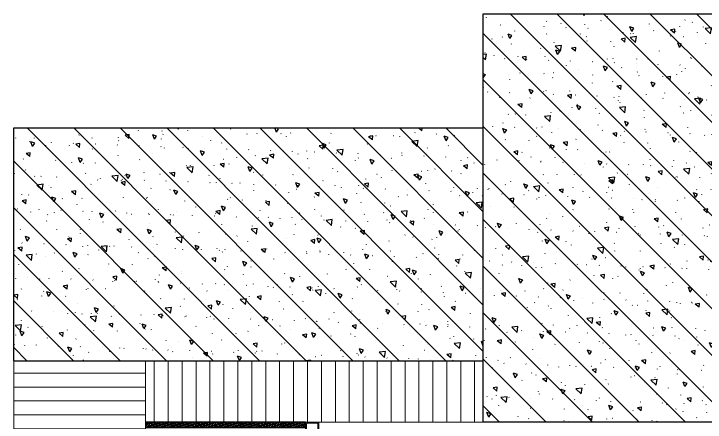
# Model space of a CAD drawing. Header units: millimetres. Extents: x 90086 to 135690, y -7745 to 15991.
# Drawn here: x 91088 to 92664, y 13264 to 14194 of the extents above; entities that cross this region are included whole.
import ezdxf

# ---------------------------------------------------------------- set-up
doc = ezdxf.new("R2010")
doc.units = ezdxf.units.MM
for name, color, linetype, lineweight in [('_ACM-A-DETL-PATT', 8, 'Continuous', 0), ('_ACM-A-DETL-THIN', 2, 'Continuous', 9), ('_ACM-A-WALL-HACH', 251, 'Continuous', 9), ('I-WALL', 6, 'Continuous', 13)]:
    doc.layers.add(name, color=color, linetype=linetype, lineweight=lineweight)
for name, color, linetype in [('I-DETL-LW01', 1, 'Continuous'), ('I-DETL-LW251', 251, 'Continuous'), ('WALL TYPE$0$I-SECT-LW03', 3, 'Continuous')]:
    doc.layers.add(name, color=color, linetype=linetype)

# ---------------------------------------------------------------- blocks, each defined once
blk = doc.blocks.new('A$C4abdce61')
at = {"layer": '_ACM-A-DETL-PATT'}
for points in [[(1.5, 0), (28.5, 0, 0.414213562373095), (30, 1.5), (30, 28.5, 0.414213562373095), (28.5, 30), (1.5, 30, 0.414213562373095), (0, 28.5), (0, 1.5, 0.414213562373095)], [(3.75, 2.25), (26.25, 2.25, 0.414213562373095), (27.75, 3.75), (27.75, 26.25, 0.414213562373095), (26.25, 27.75), (3.75, 27.75, 0.414213562373095), (2.25, 26.25), (2.25, 3.75, 0.414213562373095)]]:
    blk.add_lwpolyline(points, format="xyb", close=True, dxfattribs=at)

msp = doc.modelspace()

# ---------------------------------------------------------------- hatches: boundary and pattern name
h = msp.add_hatch()
h.set_pattern_fill('0-钢筋混凝土001-DOM', color=250, scale=15, angle=90.00000000000001, pattern_type=2)
h.set_pattern_definition([(135, (-2689.999999999591, -250.0000000000055), (-53.03300858899107, -53.03300858899109), []), (140, (-2689.999999999591, -250.0000000000055), (9.41282024738925, 107.589027390113), [11.25, -123.75]), (85.00000000000001, (-2689.999999999591, -250.0000000000055), (-112.8288200550018, -20.81270004195002), [9.000000000000002, -99.00000000000001]), (190.4514, (-2689.215598995001, -241.0342480050005), (-103.4159313091431, 86.77640725710324), [9.5610285, -105.1713168]), (136.1842, (-2719.999999999591, -250.0000000000055), (24.82785214935269, 160.0861572938467), [16.875, -185.6250000000001]), (186.6356, (-2717.931003945, -236.6594882550005), (-146.1176806350663, 140.1994058323055), [14.3415432, -157.75695]), (81.18420000000005, (-2719.999999999591, -250.0000000000055), (-146.1177901387988, 140.1992917700441), [13.5, -148.5]), (111, (-2712.499999999591, -235.0000000000055), (60.39283359980082, 89.53605781776929), [11.25, -123.75]), (56.00000000000004, (-2712.499999999591, -235.0000000000055), (-108.772506757028, 36.49729978823726), [9.000000000000002, -99.00000000000001]), (161.4514, (-2707.467259099501, -227.5386650505005), (-48.37957450649289, 126.0333942872235), [9.5610285, -105.1713168]), (127.5, (-2689.999999999501, -250.0000000005005), (-49.93407807469674, 1.823978297593593), [0.7500000000000002, -97.80000000000001, 0.7500000000000002, -100.5, 0.7500000000000002, -99.37500000000003]), (97.50000000000001, (-2689.999999999501, -250.0000000005005), (-59.16175678235405, 39.46043061632229), [0.7500000000000002, -57.30000000000001, 0.7500000000000002, -95.55000000000003, 0.7500000000000002, -37.87500000000001]), (57.49999999999996, (-2689.999999999501, -283.4500000005005), (3.383230760156985, 80.07336542586137), [0.7500000000000001, -37.5, 0.7500000000000001, -117, 0.7500000000000001, -155.25]), (47.5, (-2689.999999995001, -298.4500000050006), (-15.01574734984764, 87.47792540135795), [0.7500000000000002, -48.75000000000001, 0.7500000000000002, -77.70000000000002, 0.7500000000000002, -110.25])])
h.paths.add_polyline_path([(92858.13226052636, 13934.42901600611), (92858.13226052636, 14194.42901600611), (92158.13226052636, 14194.42901600611), (92158.13226052636, 13934.42901600611), (92158.13226052636, 13404.42901600611), (92158.13226052636, 13264.42901600611), (92858.13226052636, 13264.42901600611), (92858.13226052636, 13404.42901600611)])
h = msp.add_hatch()
h.set_pattern_fill('0-钢筋混凝土001-DOM', color=250, scale=15, angle=90.00000000000006, pattern_type=2)
h.set_pattern_definition([(135.0000000000001, (88398.13226052676, 13154.4290160061), (-53.03300858899101, -53.03300858899112), []), (140.0000000000001, (88398.13226052676, 13154.4290160061), (9.412820247389153, 107.589027390113), [11.25, -123.75]), (85.00000000000001, (88398.13226052676, 13154.4290160061), (-112.8288200550018, -20.81270004195012), [9, -99]), (190.4514000000001, (88398.91666153136, 13163.3947680011), (-103.4159313091431, 86.77640725710312), [9.5610285, -105.1713168]), (136.1842000000001, (88368.13226052676, 13154.4290160061), (24.82785214935254, 160.0861572938467), [16.875, -185.625]), (186.6356000000001, (88370.20125658135, 13167.7695277511), (-146.1176806350664, 140.1994058323054), [14.3415432, -157.75695]), (81.18420000000005, (88368.13226052676, 13154.4290160061), (-146.1177901387988, 140.1992917700439), [13.5, -148.5]), (111.0000000000001, (88375.63226052676, 13169.4290160061), (60.39283359980073, 89.5360578177693), [11.25, -123.75]), (56.00000000000004, (88375.63226052676, 13169.4290160061), (-108.772506757028, 36.49729978823716), [9, -99]), (161.4514000000001, (88380.66500142685, 13176.8903509556), (-48.37957450649299, 126.0333942872234), [9.5610285, -105.1713168]), (127.5000000000001, (88398.13226052685, 13154.4290160056), (-49.93407807469672, 1.823978297593548), [0.75, -97.8, 0.75, -100.5, 0.75, -99.375]), (97.50000000000007, (88398.13226052685, 13154.4290160056), (-59.16175678235408, 39.46043061632223), [0.75, -57.3, 0.75, -95.55, 0.75, -37.875]), (57.50000000000004, (88398.13226052685, 13120.9790160056), (3.383230760156913, 80.07336542586135), [0.75, -37.5, 0.75, -117, 0.75, -155.25]), (47.50000000000007, (88398.13226053136, 13105.9790160011), (-15.01574734984772, 87.47792540135792), [0.75, -48.75, 0.75, -77.69999999999999, 0.75, -110.25])])
h.paths.add_polyline_path([(92158.13226052636, 13934.42901600611), (91088.13226052636, 13934.42901600611), (91088.13226052636, 13404.42901600611), (91388.13226052636, 13404.42901600611), (92158.13226052636, 13404.42901600611)])
at = {"layer": '_ACM-A-WALL-HACH'}
h = msp.add_hatch(dxfattribs=at)
h.set_pattern_fill('ANSI31', color=256, scale=10, angle=135)
h.set_pattern_definition([(180, (163728.1322605264, -52695.57098399389), (-1.944126793646423e-15, -31.75), [])])
h.paths.add_polyline_path([(91388.13226052636, 13404.42901600611), (91388.13226052636, 10654.42901600611), (91088.13226052636, 10654.42901600611), (91088.13226052636, 13404.42901600611)])
h = msp.add_hatch(dxfattribs=at)
h.set_pattern_fill('ANSI31', color=256, scale=10, angle=44.99999999999999)
h.set_pattern_definition([(90, (0, 0), (-31.75, 7.105427357601002e-15), [])])
h.paths.add_polyline_path([(92158.13226052636, 13404.42901600611), (91388.13226052636, 13404.42901600611), (91388.13226052636, 13264.42901600611), (92158.13226052636, 13264.42901600611)])
at = {"layer": 'I-DETL-LW251'}
h = msp.add_hatch(dxfattribs=at)
h.set_pattern_fill('ANSI38', color=250, angle=90)
h.set_pattern_definition([(135, (98941.52185563427, -41970.39223411973), (-2.245064030267289, -2.245064030267289), []), (225, (98941.52185563427, -41970.39223411973), (-2.245064030267289, -6.735192090801866), [7.937500000000002, -4.762500000000001])])
h.paths.add_polyline_path([(91388.12892428595, 13264.48767656381), (91388.12892428595, 13252.48767656382), (91753.13116561828, 13252.48767656381), (91753.13116561828, 13264.48767656381)])

# ---------------------------------------------------------------- linework, layer by layer
at = {"layer": 'I-DETL-LW01'}
msp.add_lwpolyline([(91388.12892428595, 13264.48767656381), (91388.12892428595, 13252.48767656382), (91753.13116561828, 13252.48767656381), (91753.13116561828, 13264.48767656381)], close=True, dxfattribs=at)
at = {"layer": 'I-WALL'}
for points in [[(91388.13226052636, 13404.42901600611), (91388.13226052636, 10654.42901600611), (91088.13226052636, 10654.42901600611), (91088.13226052636, 13404.42901600611)], [(92158.13226052636, 13404.42901600611), (91388.13226052636, 13404.42901600611), (91388.13226052636, 13264.42901600611), (92158.13226052636, 13264.42901600611)]]:
    msp.add_lwpolyline(points, close=True, dxfattribs=at)
at = {"layer": 'WALL TYPE$0$I-SECT-LW03'}
for p, q in [((91088.13226052636, 13934.42901600611), (92158.13226052636, 13934.42901600611)), ((91088.13226052636, 13404.42901600611), (91088.13226052636, 13934.42901600611)), ((92158.13226052636, 13404.42901600611), (92158.13226052636, 13934.42901600611)), ((91088.13226052636, 13404.42901600611), (92158.13226052636, 13404.42901600611))]:
    msp.add_line(p, q, dxfattribs=at)
for points in [[(92158.13226052636, 13934.42901600611), (92158.13226052636, 14194.42901600611), (92858.13226052636, 14194.42901600611), (92858.13226052636, 13934.42901600611)], [(92858.13226052636, 13404.42901600611), (92858.13226052636, 13264.42901600611), (92158.13226052636, 13264.42901600611), (92158.13226052636, 13404.42901600611)]]:
    msp.add_lwpolyline(points, dxfattribs=at)

# ---------------------------------------------------------------- block references
at = {"layer": '_ACM-A-DETL-THIN', "ltscale": 2, "xscale": -1, "rotation": 270}
msp.add_blockref('A$C4abdce61', (91753.13116561828, 13234.42901600611), dxfattribs=at)

doc.saveas('drawing.dxf')
